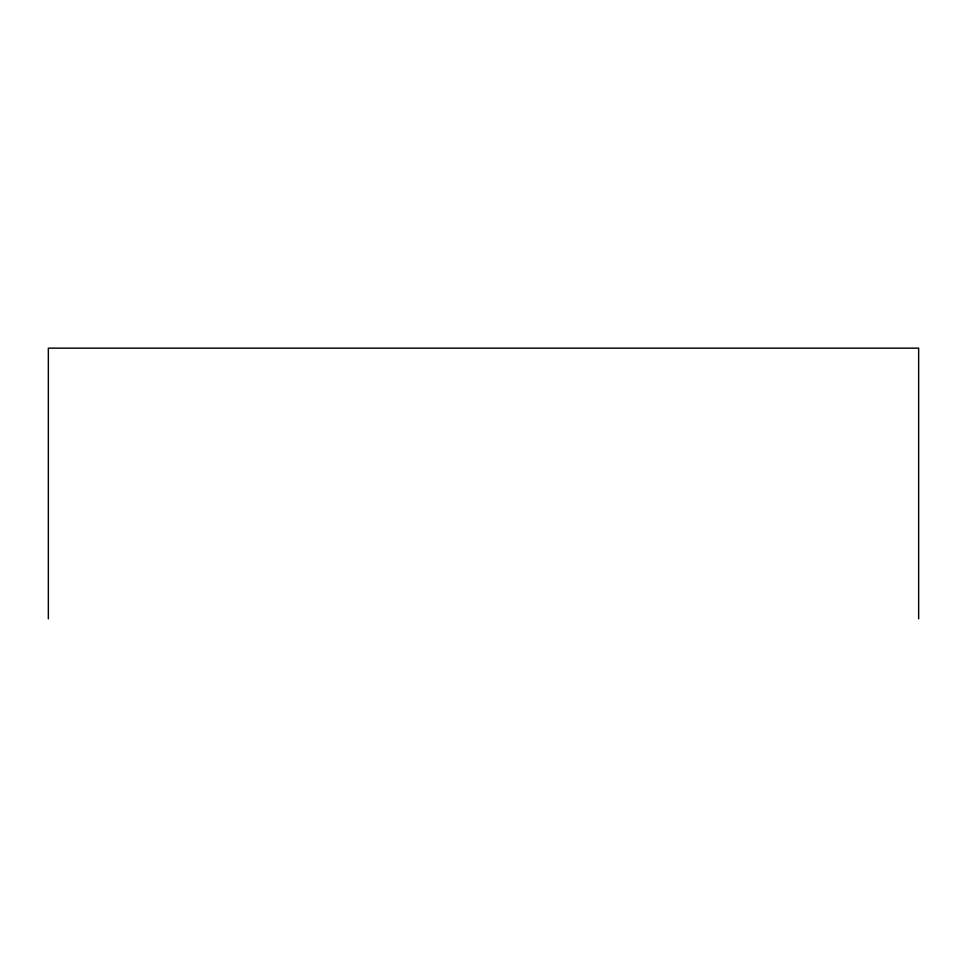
<?xml version="1.0" encoding="UTF-8"?>
<svg xmlns="http://www.w3.org/2000/svg" width="967" height="967" viewBox="0 0 967 967"><rect width="100%" height="100%" fill="white"/><g stroke="black" fill="none" stroke-linecap="round" stroke-linejoin="round"><path stroke-width="1.45" d="M918.65 618.844L918.65 348.156L48.35 348.156L48.35 618.844"/></g></svg>
